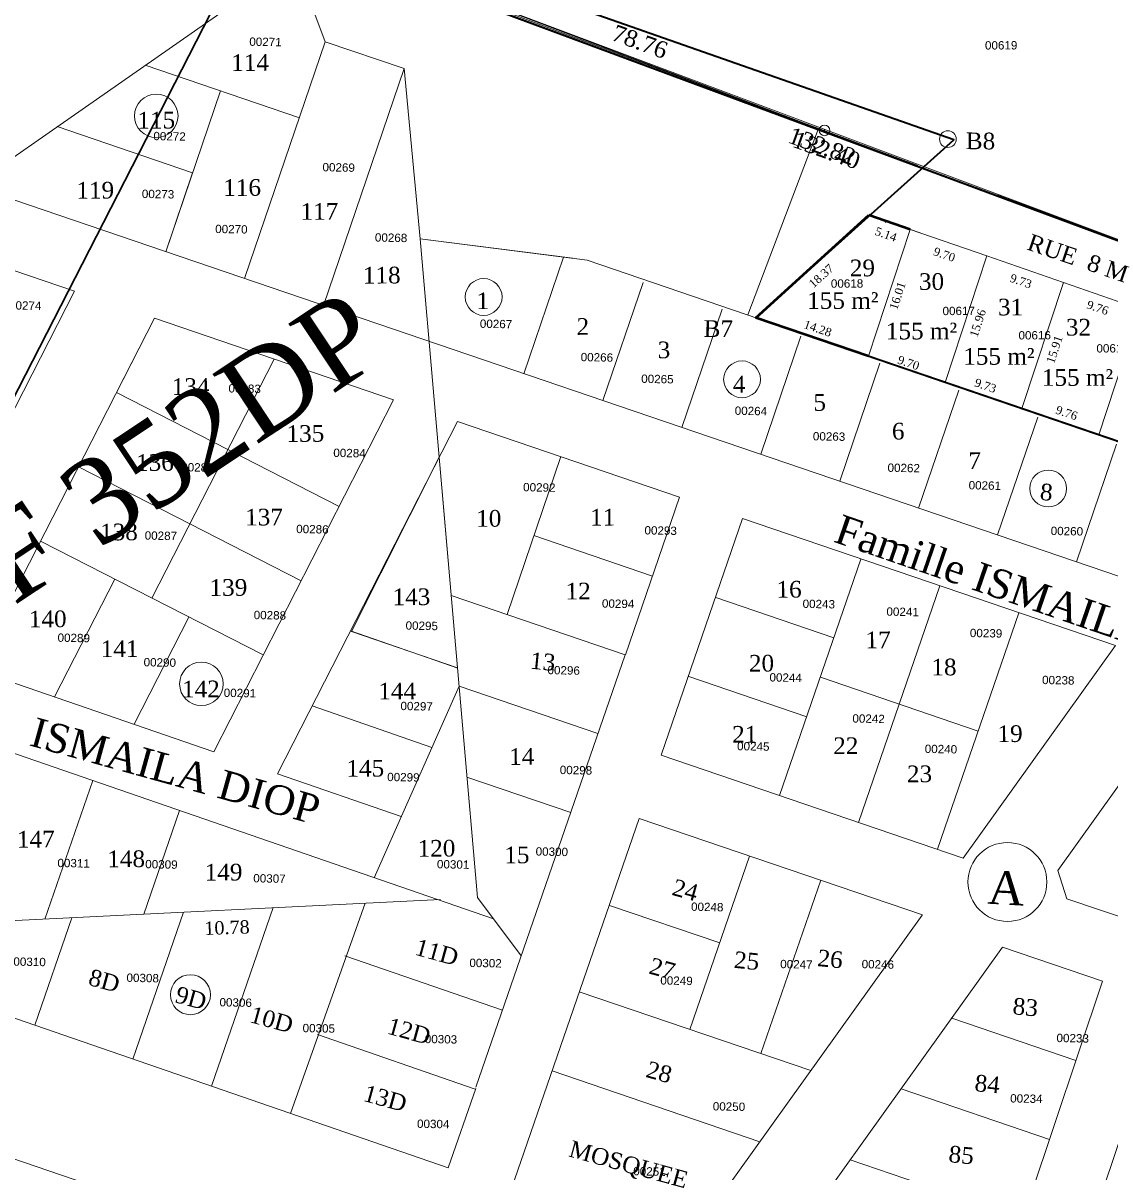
# Model space of a CAD drawing. Header units: metres. Extents: x 251686 to 255059, y 1627526 to 1631912.
# Drawn here: x 253347.7 to 253478.1, y 1631226 to 1631363.8 of the extents above; entities that cross this region are included whole.
import ezdxf
from ezdxf.enums import TextEntityAlignment as Align

# ---------------------------------------------------------------- set-up
doc = ezdxf.new("R2010")
doc.units = ezdxf.units.M
doc.header["$MEASUREMENT"] = 0
for name, color, linetype in [('A_revoir_niveau_0', 7, 'Continuous'), ('limites_parcelles', 7, 'Continuous'), ('limites_tf', 7, 'Continuous'), ('numero_lot', 7, 'Continuous'), ('numero_parcelle', 7, 'Continuous'), ('toponymie', 7, 'Continuous')]:
    doc.layers.add(name, color=color, linetype=linetype)
for name, color, linetype, lineweight in [('Cotation Linéaire', 7, 'Continuous', 0), ('Cotation Surface', 1, 'Continuous', 0), ('Div_Cont', 7, 'Continuous', 0), ('imptf3640', 7, 'Continuous', 0), ('LIMITE TITRE FONCIER', 5, 'Continuous', 13), ('Réquisition', 240, 'Continuous', 0), ('TF352DP', 3, 'Continuous', 0), ('TopoAlt', 3, 'Continuous', 0), ('TopoMat', 4, 'Continuous', 0)]:
    doc.layers.add(name, color=color, linetype=linetype, lineweight=lineweight)
doc.styles.get("Standard").update_dxf_attribs({"font": 'txt.shx'})
doc.styles.add('Style-Arial', font='arial.ttf')

# ---------------------------------------------------------------- blocks, each defined once
blk = doc.blocks.new('TCPOINT_86')
at = {"color": 0, "lineweight": -2}
blk.add_point((0, 0), dxfattribs=at)
at = {"layer": 'TopoAlt', "lineweight": -2}
blk.add_attdef('ALT', text='', height=0.0015, dxfattribs=at).set_placement((0.0005, -0.0005), align=Align.TOP_LEFT)
at = {"layer": 'TopoMat', "lineweight": -2}
blk.add_attdef('MAT', (0.0005, 0.0005), '', height=0.0015, dxfattribs=at)

msp = doc.modelspace()

# ---------------------------------------------------------------- linework, layer by layer
at = {"layer": 'A_revoir_niveau_0', "lineweight": 0}
for p, q in [((253443.093545, 1631351.152411), (253381.326457, 1631374.498711)), ((253455.014345, 1631346.698648), (253402.721475, 1631366.203148)), ((253451.080187, 1631339.867921), (253451.232121, 1631340.019845))]:
    msp.add_line(p, q, dxfattribs=at)
at = {"layer": 'A_revoir_niveau_0', "color": 1, "linetype": 'Continuous', "lineweight": 0, "ltscale": 5}
msp.add_line((253435.586177, 1631328.436887), (253492.866295, 1631308.880067), dxfattribs=at)
at = {"layer": 'A_revoir_niveau_0', "color": 1, "linetype": 'Continuous', "lineweight": 0, "ltscale": 5, "flags": 128}
msp.add_lwpolyline([(253381.326457, 1631374.498711), (253443.093545, 1631351.152411)], dxfattribs=at)
at = {"layer": 'A_revoir_niveau_0', "color": 1, "linetype": 'Continuous', "lineweight": 0, "flags": 128}
msp.add_lwpolyline([(253434.635043, 1631328.773833), (253443.093545, 1631351.152411)], dxfattribs=at)
at = {"layer": 'A_revoir_niveau_0', "color": 1, "linetype": 'Continuous', "lineweight": 0}
msp.add_circle((253443.809871, 1631350.902814), 0.639857, dxfattribs=at)
at = {"layer": 'A_revoir_niveau_0', "color": 5, "linetype": 'Continuous', "lineweight": 0}
for p in [(253443.809871, 1631350.902814), (253435.586799, 1631328.436674)]:
    msp.add_point(p, dxfattribs=at)
at = {"layer": 'A_revoir_niveau_0', "color": 1, "linetype": 'Continuous', "lineweight": 0}
for p in [(253443.809871, 1631350.902814), (253443.809871, 1631350.902814), (253435.586799, 1631328.436674), (253435.586799, 1631328.436674)]:
    msp.add_point(p, dxfattribs=at)
at = {"layer": 'Cotation Linéaire', "color": 7, "lineweight": 0, "ltscale": 0.02}
for p, q in [((253454.865245, 1631321.854546), (253435.586177, 1631328.436887)), ((253464.091148, 1631318.704599), (253454.865245, 1631321.854546)), ((253473.593681, 1631315.460204), (253464.091148, 1631318.704599))]:
    msp.add_line(p, q, dxfattribs=at)
at = {"layer": 'Div_Cont', "color": 7, "lineweight": 0, "ltscale": 0.02}
for p, q in [((253455.594348, 1631338.510213), (253452.313568, 1631339.648116)), ((253447.306547, 1631324.435268), (253450.592583, 1631323.313336))]:
    msp.add_line(p, q, dxfattribs=at)
at = {"layer": 'LIMITE TITRE FONCIER', "color": 5, "linetype": 'Continuous', "lineweight": 40, "flags": 128}
msp.add_lwpolyline([(253456.97, 1631424.24), (253481.7, 1631407.08), (253496.51, 1631402.14), (253522.3, 1631399.23), (253554.64, 1631392.44), (253492.87, 1631308.88), (253435.59, 1631328.43), (253459.34, 1631349.77), (253385.02, 1631375.83), (253444.4, 1631416.91), (253456.97, 1631424.24)], dxfattribs=at)
at = {"layer": 'limites_parcelles', "color": 7, "lineweight": 0, "ltscale": 0.02}
for p, q in [((253381.318881, 1631374.493586), (253505.665553, 1631327.806463)), ((253464.58677, 1631343.128268), (253483.410878, 1631336.107143)), ((253454.101646, 1631339.027941), (253449.097489, 1631323.823797)), ((253463.26524, 1631335.849647), (253454.101646, 1631339.027941)), ((253458.275766, 1631320.690111), (253463.26524, 1631335.849647)), ((253415.355564, 1631335.344108), (253458.275766, 1631320.690111))]:
    msp.add_line(p, q, dxfattribs=at)
at = {"layer": 'limites_parcelles', "color": 7, "lineweight": 0}
for p, q in [((253380.321346, 1631371.224337), (253315.964895, 1631326.418509)), ((253383.945695, 1631361.539306), (253380.321346, 1631371.224337)), ((253383.945695, 1631361.539306), (253374.276324, 1631333.140305)), ((253393.412029, 1631358.316183), (253383.945695, 1631361.539306)), ((253380.843381, 1631352.427793), (253362.361602, 1631358.720521)), ((253393.412029, 1631358.316183), (253383.742657, 1631329.917182)), ((253395.337855, 1631337.921539), (253393.412029, 1631358.316183)), ((253371.377048, 1631355.650916), (253364.80999, 1631336.363429)), ((253368.033114, 1631345.829763), (253351.789841, 1631351.360318)), ((253364.80999, 1631336.363429), (253368.033114, 1631345.829763)), ((253483.573428, 1631295.926521), (253341.600017, 1631344.266026)), ((253353.885396, 1631331.632064), (253333.448159, 1631338.590592)), ((253402.197084, 1631258.926006), (253395.337855, 1631337.921539)), ((253395.337855, 1631337.921539), (253415.355564, 1631335.344108)), ((253395.337855, 1631337.921539), (253413.630299, 1631335.566249)), ((253407.774043, 1631321.734908), (253412.531545, 1631335.707722)), ((253417.240376, 1631318.511784), (253422.066582, 1631332.686379)), ((253353.885396, 1631331.632064), (253332.373809, 1631289.57389)), ((253426.70671, 1631315.28866), (253431.530362, 1631329.455755)), ((253363.451583, 1631328.374942), (253341.921619, 1631286.28084)), ((253363.451583, 1631328.374942), (253358.897923, 1631319.471898)), ((253392.150142, 1631318.603576), (253363.451583, 1631328.374942)), ((253436.173043, 1631312.065537), (253440.994142, 1631326.225132)), ((253377.800862, 1631323.489259), (253363.14517, 1631294.835322)), ((253445.639377, 1631308.842413), (253450.457922, 1631322.994508)), ((253358.897923, 1631319.471898), (253385.607054, 1631305.81092)), ((253455.105711, 1631305.619289), (253459.921702, 1631319.763884)), ((253392.150142, 1631318.603576), (253370.56505, 1631276.401691)), ((253464.572044, 1631302.396165), (253469.385482, 1631316.533261)), ((253378.203299, 1631273.767251), (253399.803091, 1631315.997878)), ((253426.409999, 1631306.938684), (253399.803091, 1631315.997878)), ((253474.038378, 1631299.173041), (253478.849262, 1631313.302637)), ((253412.2148, 1631311.785984), (253405.747423, 1631292.846432)), ((253354.344264, 1631310.568855), (253381.053395, 1631296.907877)), ((253426.409999, 1631306.938684), (253419.946932, 1631288.011752)), ((253424.238138, 1631275.986909), (253433.994563, 1631304.35627)), ((253478.704372, 1631289.133349), (253433.994563, 1631304.35627)), ((253349.790604, 1631301.665811), (253376.499735, 1631288.004833)), ((253423.178464, 1631297.475214), (253408.969752, 1631302.313036)), ((253438.437706, 1631271.152201), (253448.179177, 1631299.47808)), ((253358.693648, 1631297.112152), (253351.46943, 1631282.98779)), ((253447.904084, 1631267.929062), (253457.660509, 1631296.298423)), ((253419.926322, 1631288.01876), (253399.053863, 1631295.125474)), ((253444.941989, 1631290.065108), (253430.77144, 1631294.889936)), ((253457.370462, 1631264.705923), (253467.126887, 1631293.075284)), ((253367.596692, 1631292.558492), (253361.01724, 1631279.69474)), ((253386.957662, 1631290.883261), (253399.826429, 1631286.44481)), ((253387.091489, 1631290.837104), (253399.807029, 1631286.451501)), ((253478.704372, 1631289.133349), (253460.445412, 1631263.658955)), ((253402.006322, 1631236.16797), (253419.893579, 1631288.02997)), ((253341.921619, 1631286.28084), (253370.56505, 1631276.401691)), ((253441.689847, 1631280.608654), (253427.548316, 1631285.423603)), ((253462.248674, 1631278.890603), (253443.315918, 1631285.336881)), ((253488.307046, 1631285.219331), (253471.79051, 1631262.184912)), ((253399.997579, 1631284.256997), (253389.813256, 1631261.300504)), ((253416.628371, 1631278.578003), (253399.997579, 1631284.256997)), ((253382.358582, 1631281.891413), (253396.746603, 1631276.92897)), ((253338.242355, 1631279.087362), (253404.12253, 1631256.365221)), ((253460.445412, 1631263.658955), (253424.238138, 1631275.986909)), ((253378.203299, 1631273.767251), (253393.069298, 1631268.639952)), ((253350.334883, 1631256.341768), (253356.060298, 1631272.941935)), ((253413.396837, 1631269.114537), (253400.94315, 1631273.367155)), ((253362.174237, 1631256.93171), (253366.459165, 1631269.355355)), ((253406.233355, 1631223.90297), (253421.580479, 1631268.400152)), ((253455.576356, 1631256.865783), (253421.580479, 1631268.400152)), ((253427.664988, 1631243.103965), (253434.838095, 1631263.902012)), ((253472.882256, 1631258.779952), (253471.79051, 1631262.184912)), ((253436.187899, 1631240.21225), (253443.361006, 1631261.010296)), ((253345.982589, 1631256.12901), (253397.781757, 1631258.706318)), ((253402.197084, 1631258.926006), (253407.447284, 1631251.943401)), ((253485.365856, 1631254.5295), (253472.882256, 1631258.779952)), ((253360.856479, 1631239.553502), (253366.936146, 1631257.18078)), ((253370.309995, 1631236.292974), (253377.700579, 1631257.721103)), ((253379.763511, 1631233.032447), (253388.73088, 1631258.255984)), ((253431.251541, 1631253.502989), (253418.046205, 1631257.983391)), ((253349.11477, 1631243.603229), (253353.566216, 1631256.509672)), ((253455.535689, 1631256.805309), (253426.852433, 1631216.791428)), ((253465.171772, 1631252.954237), (253438.201215, 1631215.340352)), ((253477.14162, 1631248.87871), (253465.171772, 1631252.954237)), ((253324.445114, 1631252.111819), (253398.670542, 1631226.511392)), ((253386.284566, 1631251.939478), (253405.196258, 1631245.416816)), ((253462.112598, 1631204.077831), (253477.14162, 1631248.87871)), ((253442.18313, 1631238.178145), (253414.407228, 1631247.602155)), ((253469.673252, 1631201.462073), (253484.714764, 1631246.300185)), ((253473.961147, 1631239.397854), (253459.083542, 1631244.463423)), ((253383.024038, 1631242.485963), (253401.93107, 1631235.964908)), ((253317.059349, 1631237.671611), (253417.313423, 1631203.484264)), ((253436.063048, 1631229.640473), (253411.146743, 1631238.148759)), ((253398.670542, 1631226.511392), (253402.00487, 1631236.01284)), ((253470.780674, 1631229.916999), (253452.995312, 1631235.972609)), ((253467.600201, 1631220.436143), (253446.907082, 1631227.481795))]:
    msp.add_line(p, q, dxfattribs=at)
at = {"layer": 'limites_parcelles', "color": 7, "lineweight": 0, "ltscale": 0.02, "const_width": 0.25, "flags": 128}
msp.add_lwpolyline([(253381.937567, 1631373.650893), (253506.08566, 1631327.649769), (253524.878595, 1631352.524887), (253409.747801, 1631395.61196), (253383.821909, 1631377.866894), (253383.612442, 1631377.723523), (253381.937567, 1631373.650893)], dxfattribs=at)
at = {"layer": 'limites_parcelles', "color": 7, "lineweight": 0, "ltscale": 0.02, "flags": 128}
for points in [[(253458.275766, 1631320.690111), (253460.557948, 1631319.910919), (253464.091148, 1631318.704599), (253467.480926, 1631317.547247), (253472.455676, 1631332.662045), (253463.26524, 1631335.849647), (253458.275766, 1631320.690111)], [(253467.480926, 1631317.547247), (253470.229324, 1631316.608877), (253476.713361, 1631314.39507), (253481.673342, 1631329.464998), (253472.455676, 1631332.662045), (253467.480926, 1631317.547247)]]:
    msp.add_lwpolyline(points, close=True, dxfattribs=at)
at = {"layer": 'limites_parcelles', "color": 7, "lineweight": 0, "flags": 128}
msp.add_lwpolyline([(253397.613259, 1631311.716448), (253399.807029, 1631286.451501), (253387.091489, 1631290.837104), (253397.613259, 1631311.716448)], dxfattribs=at)
at = {"layer": 'limites_parcelles', "color": 7, "lineweight": 0, "ltscale": 0.02}
msp.add_3dface([(253476.713361, 1631314.39507), (253485.973195, 1631311.233538), (253490.918365, 1631326.258462), (253481.673342, 1631329.464998)], dxfattribs=at)
at = {"layer": 'limites_tf', "color": 2, "linetype": 'Continuous', "lineweight": 53}
for p, q in [((253435.582753, 1631328.43803), (253449.150968, 1631340.745029)), ((253454.101646, 1631339.027941), (253449.150968, 1631340.745029)), ((253449.097489, 1631323.823797), (253435.582753, 1631328.43803))]:
    msp.add_line(p, q, dxfattribs=at)
at = {"layer": 'limites_tf', "color": 1, "linetype": 'Continuous', "lineweight": 30}
msp.add_line((253492.868948, 1631308.882798), (253435.587296, 1631328.433585), dxfattribs=at)
at = {"layer": 'limites_tf', "color": 1, "linetype": 'Continuous', "lineweight": 30, "flags": 128}
msp.add_lwpolyline([(253553.526932, 1631392.668159), (253546.374038, 1631394.063925), (253522.293472, 1631399.239528), (253496.500606, 1631402.141758), (253481.688229, 1631407.086766), (253456.964691, 1631424.239225), (253444.392474, 1631416.911752), (253385.018119, 1631375.830096), (253459.33699, 1631349.772482), (253435.587296, 1631328.433585), (253491.81364, 1631309.242985), (253553.526932, 1631392.668159)], close=True, dxfattribs=at)
at = {"layer": 'limites_tf', "color": 5, "linetype": 'Continuous', "lineweight": 30, "flags": 128}
msp.add_lwpolyline([(253456.97, 1631424.24), (253481.692512, 1631407.085632), (253496.504655, 1631402.139524), (253522.297523, 1631399.235425), (253546.377914, 1631394.058057), (253554.632517, 1631392.446698), (253492.866295, 1631308.880067), (253435.585576, 1631328.435111), (253459.33699, 1631349.772482), (253385.01938, 1631375.835626), (253444.397157, 1631416.913367), (253456.97, 1631424.24)], close=True, dxfattribs=at)
at = {"layer": 'numero_lot', "color": 7, "linetype": 'Continuous', "lineweight": 0}
for centre, radius in [((253363.682867, 1631352.638681), 2.610339), ((253402.939489, 1631330.933178), 2.207258), ((253433.92624, 1631321.056202), 2.207258), ((253470.639658, 1631307.959929), 2.207258), ((253369.092085, 1631284.543041), 2.610339), ((253367.778618, 1631247.268938), 2.395469)]:
    msp.add_circle(centre, radius, dxfattribs=at)
at = {"layer": 'Réquisition', "color": 3, "linetype": 'Continuous', "lineweight": 30, "flags": 128}
msp.add_lwpolyline([(252787.343625, 1631264.56264), (252785.572183, 1631266.590507), (252919.674873, 1631550.181121), (253390.595759, 1631404.867731), (253306.193636, 1631240.01125), (253168.722063, 1630971.496611), (253153.603716, 1630907.489782), (253094.073842, 1630867.539945), (253056.732748, 1630885.562411), (253022.258657, 1630902.199277), (252999.275854, 1630926.564021), (252977.697687, 1631019.616696), (252971.268182, 1631047.344717), (252936.0215, 1631044.607453), (252827.135677, 1631095.210585), (252828.797528, 1631106.779087), (252825.943503, 1631119.504897), (252825.169732, 1631185.881846), (252815.531298, 1631221.343829), (252787.343625, 1631264.56264)], close=True, dxfattribs=at)
at = {"layer": 'TF352DP', "color": 3}
msp.add_circle((253465.750479, 1631260.787265), 4.729772, dxfattribs=at)
at = {"layer": 'TopoAlt', "color": 7, "lineweight": 0, "ltscale": 0.02}
msp.add_circle((253458.609887, 1631349.861142), 1, dxfattribs=at)

# ---------------------------------------------------------------- block references
at = {"layer": 'imptf3640', "lineweight": 0, "xscale": 1000, "yscale": 1000, "zscale": 1000, "rotation": 359.9981}
msp.add_blockref('TCPOINT_86', (253435.586177, 1631328.436887), dxfattribs=at)
msp.add_blockref('TCPOINT_86', (253435.586177, 1631328.436887), dxfattribs=at)

# ---------------------------------------------------------------- texts
at = {"layer": 'Cotation Linéaire', "color": 2, "lineweight": 0, "ltscale": 0.02, "insert": (253422.0243, 1631362.491396), "char_height": 2, "attachment_point": 2, "rotation": 340.07255087, "line_spacing_factor": 0.6}
msp.add_mtext('\\fTimes New Roman|b0|i0|c00|p23;78.76', dxfattribs=at)
at = {"layer": 'Cotation Linéaire', "color": 6, "lineweight": 0, "ltscale": 0.02, "insert": (253443.866869, 1631349.964785), "char_height": 2, "attachment_point": 2, "rotation": 340.02085852, "line_spacing_factor": 0.6}
msp.add_mtext('\\fTimes New Roman|b0|i0|c00|p23;132.82', dxfattribs=at)
at = {"layer": 'Cotation Linéaire', "color": 7, "lineweight": 0, "ltscale": 0.02, "attachment_point": 2, "line_spacing_factor": 0.6}
for s, insert, char_height, rotation in [('\\fTimes New Roman|b0|i0|c00|p23;132.40', (253444.395536, 1631349.469089), 2, 340.2686154), ('\\fTimes New Roman|b0|i0|c00|p23;5.14', (253451.34793, 1631338.924596), 1, 340.87143954), ('\\fTimes New Roman|b0|i0|c00|p23;9.70', (253458.355754, 1631336.494008), 1, 340.87143954), ('\\fTimes New Roman|b0|i0|c00|p23;18.37', (253443.086153, 1631333.829934), 1, 41.93355207), ('\\fTimes New Roman|b0|i0|c00|p23;9.73', (253467.532769, 1631333.31106), 1, 340.87143954), ('\\fTimes New Roman|b0|i0|c00|p23;16.01', (253452.09334, 1631331.23684), 1, 71.78202093), ('\\fTimes New Roman|b0|i0|c00|p23;9.76', (253476.73682, 1631330.118736), 1, 340.87143954), ('\\fTimes New Roman|b0|i0|c00|p23;15.96', (253461.720377, 1631327.957246), 1, 71.78202093), ('\\fTimes New Roman|b0|i0|c00|p23;14.28', (253443.173697, 1631327.631026), 1, 341.14882893), ('\\fTimes New Roman|b0|i0|c00|p23;15.91', (253470.918175, 1631324.792013), 1, 71.78202093), ('\\fTimes New Roman|b0|i0|c00|p23;9.70', (253454.052288, 1631323.509396), 1, 341.14882893), ('\\fTimes New Roman|b0|i0|c00|p23;9.73', (253463.281136, 1631320.778745), 1, 341.14882893), ('\\fTimes New Roman|b0|i0|c00|p23;9.76', (253473.017757, 1631317.506433), 1, 341.14882893)]:
    msp.add_mtext(s, dxfattribs=dict(at, insert=insert, char_height=char_height, rotation=rotation))
at = {"layer": 'Cotation Surface', "lineweight": 0, "ltscale": 0.02, "char_height": 2, "attachment_point": 5, "rotation": 359.99810924, "line_spacing_factor": 0.6}
for insert in [(253446.009492, 1631330.4916), (253455.444424, 1631326.833629), (253464.724814, 1631323.793872), (253474.151078, 1631321.264907)]:
    msp.add_mtext('\\fTimes New Roman|b0|i0|c00|p23;155 m²', dxfattribs=dict(at, insert=insert))
at = {"layer": 'limites_parcelles', "color": 7, "lineweight": 0, "insert": (253369.473069, 1631254.398012), "char_height": 1.6, "attachment_point": 7, "rotation": 1.96385288, "line_spacing_factor": 0.6}
msp.add_mtext('\\fTimes New Roman|b0|i0|c00|p23;10.78', dxfattribs=at)
at = {"layer": 'numero_lot', "color": 7, "linetype": 'Continuous', "lineweight": 0, "char_height": 2, "line_spacing_factor": 0.6}
for s, insert, attachment_point, rotation in [('\\fTimes New Roman|b0|i0|c00|p23;114', (253372.669534, 1631358.025894), 7, 0.29392859), ('\\fTimes New Roman|b0|i0|c00|p23;115', (253361.418194, 1631351.087698), 7, 0.29392859), ('\\fTimes New Roman|b0|i0|c00|p23;116', (253371.716341, 1631343.016395), 7, 0.29392859), ('\\fTimes New Roman|b0|i0|c00|p23;119', (253354.101171, 1631342.689788), 7, 0.29392859), ('\\fTimes New Roman|b0|i0|c00|p23;117', (253380.982275, 1631340.180899), 7, 0.29392859), ('\\fTimes New Roman|b0|i0|c00|p23;118', (253388.457866, 1631332.506996), 7, 0.29392859), ('\\fTimes New Roman|b0|i0|c00|p23;29', (253448.356242, 1631334.397393), 5, 359.99810924), ('\\fTimes New Roman|b0|i0|c00|p23;30', (253456.648807, 1631332.766652), 5, 359.99810924), ('\\fTimes New Roman|b0|i0|c00|p23;1', (253402.087465, 1631329.472712), 7, 0.29392859), ('\\fTimes New Roman|b0|i0|c00|p23;31', (253466.125949, 1631329.708468), 5, 359.99810924), ('\\fTimes New Roman|b0|i0|c00|p23;2', (253414.090536, 1631326.390875), 7, 0.29392859), ('\\fTimes New Roman|b0|i0|c00|p23;32', (253474.270386, 1631327.291489), 5, 359.99810924), ('\\fTimes New Roman|b0|i0|c00|p23;3', (253423.813273, 1631323.554087), 7, 0.29392859), ('\\fTimes New Roman|b0|i0|c00|p23;134', (253365.538579, 1631319.150651), 7, 0.29392859), ('\\fTimes New Roman|b0|i0|c00|p23;4', (253432.824593, 1631319.463047), 7, 0.29392859), ('\\fTimes New Roman|b0|i0|c00|p23;5', (253442.487396, 1631317.247136), 7, 0.29392859), ('\\fTimes New Roman|b0|i0|c00|p23;135', (253379.302047, 1631313.52651), 7, 0.29392859), ('\\fTimes New Roman|b0|i0|c00|p23;6', (253451.904295, 1631313.809281), 7, 0.29392859), ('\\fTimes New Roman|b0|i0|c00|p23;136', (253361.260855, 1631310.043669), 7, 0.29392859), ('\\fTimes New Roman|b0|i0|c00|p23;7', (253461.077033, 1631310.308894), 7, 0.29392859), ('\\fTimes New Roman|b0|i0|c00|p23;8', (253469.574997, 1631306.587039), 7, 354.48490512), ('\\fTimes New Roman|b0|i0|c00|p23;137', (253374.343298, 1631303.500502), 7, 0.29392859), ('\\fTimes New Roman|b0|i0|c00|p23;10', (253402.050358, 1631303.346371), 7, 0.29392859), ('\\fTimes New Roman|b0|i0|c00|p23;11', (253415.700833, 1631303.518341), 7, 0.29392859), ('\\fTimes New Roman|b0|i0|c00|p23;138', (253356.941352, 1631301.716957), 7, 0.29392859), ('\\fTimes New Roman|b0|i0|c00|p23;139', (253370.071512, 1631295.063461), 7, 0.29392859), ('\\fTimes New Roman|b0|i0|c00|p23;16', (253438.059075, 1631294.848735), 7, 0.29392859), ('\\fTimes New Roman|b0|i0|c00|p23;143', (253392.018788, 1631293.942567), 7, 0.29392859), ('\\fTimes New Roman|b0|i0|c00|p23;12', (253412.768924, 1631294.660477), 7, 0.29392859), ('\\fTimes New Roman|b0|i0|c00|p23;140', (253348.401222, 1631291.289158), 7, 0.29392859), ('\\fTimes New Roman|b0|i0|c00|p23;17', (253448.73125, 1631288.808011), 7, 0.29392859), ('\\fTimes New Roman|b0|i0|c00|p23;141', (253357.023411, 1631287.746102), 7, 0.29392859), ('\\fTimes New Roman|b0|i0|c00|p23;13', (253408.436204, 1631286.34967), 7, 354.43401654), ('\\fTimes New Roman|b0|i0|c00|p23;20', (253434.753443, 1631285.980992), 7, 0.29392859), ('\\fTimes New Roman|b0|i0|c00|p23;18', (253456.633577, 1631285.521217), 7, 0.29392859), ('\\fTimes New Roman|b0|i0|c00|p23;142', (253366.77506, 1631282.915253), 7, 0.29392859), ('\\fTimes New Roman|b0|i0|c00|p23;144', (253390.314062, 1631282.674269), 7, 0.29392859), ('\\fTimes New Roman|b0|i0|c00|p23;21', (253432.746973, 1631277.489245), 7, 0.29392859), ('\\fTimes New Roman|b0|i0|c00|p23;19', (253464.558365, 1631277.5367), 7, 0.29392859), ('\\fTimes New Roman|b0|i0|c00|p23;22', (253444.865972, 1631276.117681), 7, 0.29392859), ('\\fTimes New Roman|b0|i0|c00|p23;14', (253405.997115, 1631274.826082), 7, 0.29392859), ('\\fTimes New Roman|b0|i0|c00|p23;145', (253386.484653, 1631273.380653), 7, 0.29392859), ('\\fTimes New Roman|b0|i0|c00|p23;23', (253453.70412, 1631272.716494), 7, 0.29392859), ('\\fTimes New Roman|b0|i0|c00|p23;147', (253346.974689, 1631264.907672), 7, 0.29392859), ('\\fTimes New Roman|b0|i0|c00|p23;120', (253395.025313, 1631263.786969), 7, 0.29392859), ('\\fTimes New Roman|b0|i0|c00|p23;148', (253357.809691, 1631262.526864), 7, 0.29392859), ('\\fTimes New Roman|b0|i0|c00|p23;15', (253405.417576, 1631262.993294), 7, 0.29392859), ('\\fTimes New Roman|b0|i0|c00|p23;149', (253369.489838, 1631260.925941), 7, 0.29392859), ('\\fTimes New Roman|b0|i0|c00|p23;24', (253425.406837, 1631259.262495), 7, 344.63862897), ('\\fTimes New Roman|b0|i0|c00|p23;11D', (253394.556138, 1631252.100066), 7, 344.58769868), ('\\fTimes New Roman|b0|i0|c00|p23;27', (253422.646162, 1631249.840649), 7, 344.63862897), ('\\fTimes New Roman|b0|i0|c00|p23;25', (253432.882893, 1631250.47429), 7, 354.48490512), ('\\fTimes New Roman|b0|i0|c00|p23;26', (253442.894349, 1631250.683762), 7, 354.48490512), ('\\fTimes New Roman|b0|i0|c00|p23;8D', (253355.396489, 1631248.454436), 7, 344.58769868), ('\\fTimes New Roman|b0|i0|c00|p23;9D', (253365.797876, 1631246.375415), 7, 344.58769868), ('\\fTimes New Roman|b0|i0|c00|p23;83', (253466.303046, 1631244.915985), 7, 354.48490512), ('\\fTimes New Roman|b0|i0|c00|p23;10D', (253374.735457, 1631243.99219), 7, 344.58769868), ('\\fTimes New Roman|b0|i0|c00|p23;12D', (253391.225773, 1631242.636232), 7, 344.58769868), ('\\fTimes New Roman|b0|i0|c00|p23;28', (253422.265955, 1631237.404073), 7, 344.63862897), ('\\fTimes New Roman|b0|i0|c00|p23;84', (253461.743441, 1631235.691702), 7, 354.48490512), ('\\fTimes New Roman|b0|i0|c00|p23;13D', (253388.358573, 1631234.551313), 7, 344.58769868), ('\\fTimes New Roman|b0|i0|c00|p23;MOSQUEE', (253412.896289, 1631227.435419), 7, 344.63862897), ('\\fTimes New Roman|b0|i0|c00|p23;85', (253458.619156, 1631227.182566), 7, 354.48490512)]:
    msp.add_mtext(s, dxfattribs=dict(at, insert=insert, attachment_point=attachment_point, rotation=rotation))
at = {"layer": 'numero_parcelle', "color": 5, "lineweight": 0, "style": 'Style-Arial'}
for s, rotation, p in [('00271', 358.92, (253374.850303, 1631362.055783)), ('00619', 0.23, (253463.055395, 1631361.597028)), ('00272', 358.92, (253363.346793, 1631350.736118)), ('00269', 358.92, (253383.627808, 1631347.005152)), ('00273', 358.92, (253361.963564, 1631343.807341)), ('00270', 358.92, (253370.759351, 1631339.600994)), ('00268', 358.92, (253389.90953, 1631338.577089)), ('00618', 0.23, (253444.576331, 1631333.039787)), ('00274', 358.92, (253346.035273, 1631330.439424)), ('00617', 0.23, (253457.968681, 1631329.752635)), ('00267', 358.92, (253402.494961, 1631328.236374)), ('00616', 0.23, (253467.075734, 1631326.834768)), ('00615', 0.23, (253476.422614, 1631325.269034)), ('00266', 358.92, (253414.590998, 1631324.23618)), ('00283', 358.92, (253372.351339, 1631320.479731)), ('00265', 358.92, (253421.846582, 1631321.634162)), ('00264', 358.92, (253433.062108, 1631317.806469)), ('00263', 358.92, (253442.430819, 1631314.746785)), ('00284', 358.92, (253384.924271, 1631312.755565)), ('00285', 358.92, (253366.683874, 1631311.037675)), ('00262', 358.92, (253451.385886, 1631310.968171)), ('00292', 358.92, (253407.684877, 1631308.63968)), ('00261', 358.92, (253461.110679, 1631308.870292)), ('00287', 358.92, (253362.30537, 1631302.843829)), ('00286', 358.92, (253380.474169, 1631303.62547)), ('00293', 358.92, (253422.238908, 1631303.463873)), ('00260', 358.92, (253470.951499, 1631303.395027)), ('00294', 358.92, (253417.135713, 1631294.690011)), ('00243', 358.92, (253441.201006, 1631294.654186)), ('00288', 358.92, (253375.378092, 1631293.310848)), ('00241', 358.92, (253451.252414, 1631293.721223)), ('00295', 358.92, (253393.589731, 1631292.04829)), ('00289', 358.92, (253351.857383, 1631290.594336)), ('00239', 358.92, (253461.257438, 1631291.158316)), ('00290', 358.92, (253362.175304, 1631287.653201)), ('00296', 358.92, (253410.609608, 1631286.70585)), ('00244', 358.92, (253437.228792, 1631285.831353)), ('00238', 358.92, (253469.915536, 1631285.521108)), ('00291', 358.92, (253371.783952, 1631283.985453)), ('00297', 358.92, (253392.97747, 1631282.40211)), ('00242', 358.92, (253447.172715, 1631280.907764)), ('00245', 358.92, (253433.34373, 1631277.589295)), ('00240', 358.92, (253455.848392, 1631277.265177)), ('00299', 358.92, (253391.387742, 1631273.890116)), ('00298', 358.92, (253412.080179, 1631274.734484)), ('00300', 358.92, (253409.187743, 1631264.960139)), ('00311', 358.92, (253351.840096, 1631263.578601)), ('00309', 358.92, (253362.369466, 1631263.439991)), ('00301', 358.92, (253397.348444, 1631263.433173)), ('00307', 358.92, (253375.325685, 1631261.747304)), ('00248', 358.92, (253427.823294, 1631258.336253)), ('00310', 358.92, (253346.560397, 1631251.756949)), ('00302', 358.92, (253401.240814, 1631251.603577)), ('00247', 358.92, (253438.515659, 1631251.457805)), ('00246', 358.92, (253448.281783, 1631251.452001)), ('00308', 358.92, (253360.12271, 1631249.817467)), ('00249', 358.92, (253424.137267, 1631249.495436)), ('00306', 358.92, (253371.276214, 1631246.878714)), ('00305', 358.92, (253381.240074, 1631243.782256)), ('00303', 358.92, (253395.893729, 1631242.477104)), ('00233', 358.92, (253471.648131, 1631242.598141)), ('00234', 358.92, (253466.092276, 1631235.354364)), ('00250', 358.92, (253430.429324, 1631234.399151)), ('00304', 358.92, (253394.963679, 1631232.315276)), ('00251', 358.92, (253420.892121, 1631226.623379))]:
    msp.add_text(s, height=1, rotation=rotation, dxfattribs=at).set_placement(p, align=Align.TOP_LEFT)
at = {"layer": 'TF352DP', "insert": (253463.329709, 1631258.188386), "char_height": 4, "attachment_point": 7, "rotation": 356.87055385, "line_spacing_factor": 0.6}
msp.add_mtext('\\fTimes New Roman|b0|i0|c00|p23;A', dxfattribs=at)
at = {"layer": 'toponymie', "color": 0, "lineweight": 0, "ltscale": 0.02, "char_height": 2, "attachment_point": 5, "rotation": 359.39809687, "line_spacing_factor": 0.6}
for s, insert in [('\\fTimes New Roman|b0|i0|c00|p23;B8', (253462.527237, 1631349.627182)), ('\\fTimes New Roman|b0|i0|c00|p23;B7', (253431.084064, 1631327.123973))]:
    msp.add_mtext(s, dxfattribs=dict(at, insert=insert))
at = {"layer": 'toponymie', "lineweight": 0, "insert": (253468.617876, 1631338.551235), "char_height": 2, "width": 17.079821, "attachment_point": 1, "rotation": 341.19544913}
msp.add_mtext('\\fTimes New Roman|b0|i0|c00|p23;RUE  8 M', dxfattribs=at)
at = {"layer": 'toponymie', "color": 252, "lineweight": 13, "insert": (253338.962804, 1631288.630176), "char_height": 10, "attachment_point": 7, "rotation": 33.57911658, "line_spacing_factor": 0.6}
msp.add_mtext('\\fTimes New Roman|b0|i0|c00|p23;TF 352DP', dxfattribs=at)
at = {"layer": 'toponymie', "lineweight": 13, "char_height": 3.5, "attachment_point": 7, "line_spacing_factor": 0.6}
for s, insert, rotation in [('\\fTimes New Roman|b0|i0|c00|p23;Famille ISMAILA DIOP', (253444.750135, 1631301.559274), 341.00177387), ('\\fTimes New Roman|b0|i0|c00|p23;ISMAILA DIOP', (253348.300122, 1631277.142947), 344.46024438)]:
    msp.add_mtext(s, dxfattribs=dict(at, insert=insert, rotation=rotation))

doc.saveas('drawing.dxf')
